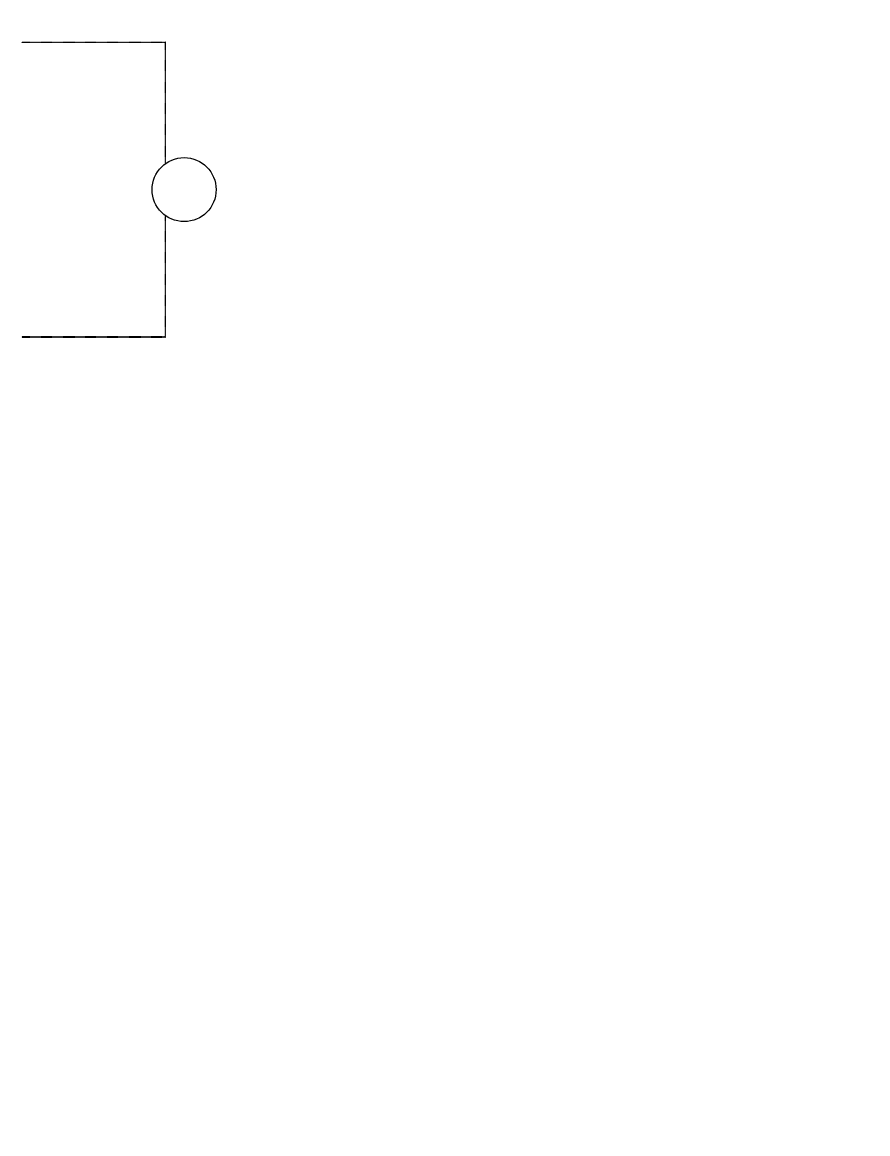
# Model space of a CAD drawing. Header units: inches. Extents: x 734146 to 834146, y 204695 to 304695.
# Drawn here: x 748669 to 753819, y 240892 to 247665 of the extents above; entities that cross this region are included whole.
import ezdxf

# ---------------------------------------------------------------- set-up
doc = ezdxf.new("R2010")
doc.units = ezdxf.units.IN
doc.header["$MEASUREMENT"] = 0

msp = doc.modelspace()

# ---------------------------------------------------------------- linework, layer by layer
for points in [[(748669.6, 247544.1), (748672.6, 247544.1), (748672.6, 247541.1), (748669.6, 247541.1)], [(748675.6, 247544.1), (748678.6, 247544.1), (748678.6, 247541.1), (748675.6, 247541.1)], [(748681.6, 247544.1), (748684.6, 247544.1), (748684.6, 247541.1), (748681.6, 247541.1)], [(748687.6, 247544.1), (748690.6, 247544.1), (748690.6, 247541.1), (748687.6, 247541.1)], [(748693.6, 247544.1), (748696.6, 247544.1), (748696.6, 247541.1), (748693.6, 247541.1)], [(748699.6, 247544.1), (748702.6, 247544.1), (748702.6, 247541.1), (748699.6, 247541.1)], [(748705.6, 247544.1), (748708.6, 247544.1), (748708.6, 247541.1), (748705.6, 247541.1)], [(748711.6, 247544.1), (748714.6, 247544.1), (748714.6, 247541.1), (748711.6, 247541.1)], [(748717.6, 247544.1), (748720.6, 247544.1), (748720.6, 247541.1), (748717.6, 247541.1)], [(748723.6, 247544.1), (748726.6, 247544.1), (748726.6, 247541.1), (748723.6, 247541.1)], [(748729.6, 247544.1), (748732.6, 247544.1), (748732.6, 247541.1), (748729.6, 247541.1)], [(748735.6, 247544.1), (748738.6, 247544.1), (748738.6, 247541.1), (748735.6, 247541.1)], [(748741.6, 247544.1), (748744.6, 247544.1), (748744.6, 247541.1), (748741.6, 247541.1)], [(748747.6, 247544.1), (748750.6, 247544.1), (748750.6, 247541.1), (748747.6, 247541.1)], [(748753.6, 247544.1), (748756.6, 247544.1), (748756.6, 247541.1), (748753.6, 247541.1)], [(748759.6, 247544.1), (748762.6, 247544.1), (748762.6, 247541.1), (748759.6, 247541.1)], [(748765.6, 247544.1), (748768.6, 247544.1), (748768.6, 247541.1), (748765.6, 247541.1)], [(748771.6, 247544.1), (748774.6, 247544.1), (748774.6, 247541.1), (748771.6, 247541.1)], [(748777.6, 247544.1), (748780.6, 247544.1), (748780.6, 247541.1), (748777.6, 247541.1)], [(748783.6, 247544.1), (748786.6, 247544.1), (748786.6, 247541.1), (748783.6, 247541.1)], [(748789.6, 247544.1), (748792.6, 247544.1), (748792.6, 247541.1), (748789.6, 247541.1)], [(748795.6, 247544.1), (748798.6, 247544.1), (748798.6, 247541.1), (748795.6, 247541.1)], [(748801.6, 247544.1), (748804.6, 247544.1), (748804.6, 247541.1), (748801.6, 247541.1)], [(748807.6, 247544.1), (748810.6, 247544.1), (748810.6, 247541.1), (748807.6, 247541.1)], [(748813.6, 247544.1), (748816.6, 247544.1), (748816.6, 247541.1), (748813.6, 247541.1)], [(748819.6, 247544.1), (748822.6, 247544.1), (748822.6, 247541.1), (748819.6, 247541.1)], [(748825.6, 247544.1), (748828.6, 247544.1), (748828.6, 247541.1), (748825.6, 247541.1)], [(748831.6, 247544.1), (748834.6, 247544.1), (748834.6, 247541.1), (748831.6, 247541.1)], [(748837.6, 247544.1), (748840.6, 247544.1), (748840.6, 247541.1), (748837.6, 247541.1)], [(748843.6, 247544.1), (748846.6, 247544.1), (748846.6, 247541.1), (748843.6, 247541.1)], [(748849.6, 247544.1), (748852.6, 247544.1), (748852.6, 247541.1), (748849.6, 247541.1)], [(748855.6, 247544.1), (748858.6, 247544.1), (748858.6, 247541.1), (748855.6, 247541.1)], [(748861.6, 247544.1), (748864.6, 247544.1), (748864.6, 247541.1), (748861.6, 247541.1)], [(748867.6, 247544.1), (748870.6, 247544.1), (748870.6, 247541.1), (748867.6, 247541.1)], [(748873.6, 247544.1), (748876.6, 247544.1), (748876.6, 247541.1), (748873.6, 247541.1)], [(748879.6, 247544.1), (748882.6, 247544.1), (748882.6, 247541.1), (748879.6, 247541.1)], [(748885.6, 247544.1), (748888.6, 247544.1), (748888.6, 247541.1), (748885.6, 247541.1)], [(748891.6, 247544.1), (748894.6, 247544.1), (748894.6, 247541.1), (748891.6, 247541.1)], [(748897.6, 247544.1), (748900.6, 247544.1), (748900.6, 247541.1), (748897.6, 247541.1)], [(748903.6, 247544.1), (748906.6, 247544.1), (748906.6, 247541.1), (748903.6, 247541.1)], [(748909.6, 247544.1), (748912.6, 247544.1), (748912.6, 247541.1), (748909.6, 247541.1)], [(748915.6, 247544.1), (748918.6, 247544.1), (748918.6, 247541.1), (748915.6, 247541.1)], [(748921.6, 247544.1), (748924.6, 247544.1), (748924.6, 247541.1), (748921.6, 247541.1)], [(748927.6, 247544.1), (748930.6, 247544.1), (748930.6, 247541.1), (748927.6, 247541.1)], [(748933.6, 247544.1), (748936.6, 247544.1), (748936.6, 247541.1), (748933.6, 247541.1)], [(748939.6, 247544.1), (748942.6, 247544.1), (748942.6, 247541.1), (748939.6, 247541.1)], [(748945.6, 247544.1), (748948.6, 247544.1), (748948.6, 247541.1), (748945.6, 247541.1)], [(748951.6, 247544.1), (748954.6, 247544.1), (748954.6, 247541.1), (748951.6, 247541.1)], [(748957.6, 247544.1), (748960.6, 247544.1), (748960.6, 247541.1), (748957.6, 247541.1)], [(748963.6, 247544.1), (748966.6, 247544.1), (748966.6, 247541.1), (748963.6, 247541.1)], [(748969.6, 247544.1), (748972.6, 247544.1), (748972.6, 247541.1), (748969.6, 247541.1)], [(748975.6, 247544.1), (748978.6, 247544.1), (748978.6, 247541.1), (748975.6, 247541.1)], [(748981.6, 247544.1), (748984.6, 247544.1), (748984.6, 247541.1), (748981.6, 247541.1)], [(748987.6, 247544.1), (748990.6, 247544.1), (748990.6, 247541.1), (748987.6, 247541.1)], [(748993.6, 247544.1), (748996.6, 247544.1), (748996.6, 247541.1), (748993.6, 247541.1)], [(748999.6, 247544.1), (749002.6, 247544.1), (749002.6, 247541.1), (748999.6, 247541.1)], [(749005.6, 247544.1), (749008.6, 247544.1), (749008.6, 247541.1), (749005.6, 247541.1)], [(749011.6, 247544.1), (749014.6, 247544.1), (749014.6, 247541.1), (749011.6, 247541.1)], [(749017.6, 247544.1), (749020.6, 247544.1), (749020.6, 247541.1), (749017.6, 247541.1)], [(749023.6, 247544.1), (749026.6, 247544.1), (749026.6, 247541.1), (749023.6, 247541.1)], [(749029.6, 247544.1), (749032.6, 247544.1), (749032.6, 247541.1), (749029.6, 247541.1)], [(749035.6, 247544.1), (749038.6, 247544.1), (749038.6, 247541.1), (749035.6, 247541.1)], [(749041.6, 247544.1), (749044.6, 247544.1), (749044.6, 247541.1), (749041.6, 247541.1)], [(749047.6, 247544.1), (749050.6, 247544.1), (749050.6, 247541.1), (749047.6, 247541.1)], [(749053.6, 247544.1), (749056.6, 247544.1), (749056.6, 247541.1), (749053.6, 247541.1)], [(749059.6, 247544.1), (749062.6, 247544.1), (749062.6, 247541.1), (749059.6, 247541.1)], [(749065.6, 247544.1), (749068.6, 247544.1), (749068.6, 247541.1), (749065.6, 247541.1)], [(749071.6, 247544.1), (749074.6, 247544.1), (749074.6, 247541.1), (749071.6, 247541.1)], [(749077.6, 247544.1), (749080.6, 247544.1), (749080.6, 247541.1), (749077.6, 247541.1)], [(749083.6, 247544.1), (749086.6, 247544.1), (749086.6, 247541.1), (749083.6, 247541.1)], [(749089.6, 247544.1), (749092.6, 247544.1), (749092.6, 247541.1), (749089.6, 247541.1)], [(749095.6, 247544.1), (749098.6, 247544.1), (749098.6, 247541.1), (749095.6, 247541.1)], [(749101.6, 247544.1), (749104.6, 247544.1), (749104.6, 247541.1), (749101.6, 247541.1)], [(749107.6, 247544.1), (749110.6, 247544.1), (749110.6, 247541.1), (749107.6, 247541.1)], [(749113.6, 247544.1), (749116.6, 247544.1), (749116.6, 247541.1), (749113.6, 247541.1)], [(749119.6, 247544.1), (749122.6, 247544.1), (749122.6, 247541.1), (749119.6, 247541.1)], [(749125.6, 247544.1), (749128.6, 247544.1), (749128.6, 247541.1), (749125.6, 247541.1)], [(749131.6, 247544.1), (749134.6, 247544.1), (749134.6, 247541.1), (749131.6, 247541.1)], [(749137.6, 247544.1), (749140.6, 247544.1), (749140.6, 247541.1), (749137.6, 247541.1)], [(749143.6, 247544.1), (749146.6, 247544.1), (749146.6, 247541.1), (749143.6, 247541.1)], [(749149.6, 247544.1), (749152.6, 247544.1), (749152.6, 247541.1), (749149.6, 247541.1)], [(749155.6, 247544.1), (749158.6, 247544.1), (749158.6, 247541.1), (749155.6, 247541.1)], [(749161.6, 247544.1), (749164.6, 247544.1), (749164.6, 247541.1), (749161.6, 247541.1)], [(749167.6, 247544.1), (749170.6, 247544.1), (749170.6, 247541.1), (749167.6, 247541.1)], [(749173.6, 247544.1), (749176.6, 247544.1), (749176.6, 247541.1), (749173.6, 247541.1)], [(749179.6, 247544.1), (749182.6, 247544.1), (749182.6, 247541.1), (749179.6, 247541.1)], [(749185.6, 247544.1), (749188.6, 247544.1), (749188.6, 247541.1), (749185.6, 247541.1)], [(749191.6, 247544.1), (749194.6, 247544.1), (749194.6, 247541.1), (749191.6, 247541.1)], [(749197.6, 247544.1), (749200.6, 247544.1), (749200.6, 247541.1), (749197.6, 247541.1)], [(749203.6, 247544.1), (749206.6, 247544.1), (749206.6, 247541.1), (749203.6, 247541.1)], [(749209.6, 247544.1), (749212.6, 247544.1), (749212.6, 247541.1), (749209.6, 247541.1)], [(749215.6, 247544.1), (749218.6, 247544.1), (749218.6, 247541.1), (749215.6, 247541.1)], [(749221.6, 247544.1), (749224.6, 247544.1), (749224.6, 247541.1), (749221.6, 247541.1)], [(749227.6, 247544.1), (749230.6, 247544.1), (749230.6, 247541.1), (749227.6, 247541.1)], [(749233.6, 247544.1), (749236.6, 247544.1), (749236.6, 247541.1), (749233.6, 247541.1)], [(749239.6, 247544.1), (749242.6, 247544.1), (749242.6, 247541.1), (749239.6, 247541.1)], [(749245.6, 247544.1), (749248.6, 247544.1), (749248.6, 247541.1), (749245.6, 247541.1)], [(749251.6, 247544.1), (749254.6, 247544.1), (749254.6, 247541.1), (749251.6, 247541.1)], [(749257.6, 247544.1), (749260.6, 247544.1), (749260.6, 247541.1), (749257.6, 247541.1)], [(749263.6, 247544.1), (749266.6, 247544.1), (749266.6, 247541.1), (749263.6, 247541.1)], [(749269.6, 247544.1), (749272.6, 247544.1), (749272.6, 247541.1), (749269.6, 247541.1)], [(749275.6, 247544.1), (749278.6, 247544.1), (749278.6, 247541.1), (749275.6, 247541.1)], [(749281.6, 247544.1), (749284.6, 247544.1), (749284.6, 247541.1), (749281.6, 247541.1)], [(749287.6, 247544.1), (749290.6, 247544.1), (749290.6, 247541.1), (749287.6, 247541.1)], [(749293.6, 247544.1), (749296.6, 247544.1), (749296.6, 247541.1), (749293.6, 247541.1)], [(749299.6, 247544.1), (749302.6, 247544.1), (749302.6, 247541.1), (749299.6, 247541.1)], [(749305.6, 247544.1), (749308.6, 247544.1), (749308.6, 247541.1), (749305.6, 247541.1)], [(749311.6, 247544.1), (749314.6, 247544.1), (749314.6, 247541.1), (749311.6, 247541.1)], [(749317.6, 247544.1), (749320.6, 247544.1), (749320.6, 247541.1), (749317.6, 247541.1)], [(749323.6, 247544.1), (749326.6, 247544.1), (749326.6, 247541.1), (749323.6, 247541.1)], [(749329.6, 247544.1), (749332.6, 247544.1), (749332.6, 247541.1), (749329.6, 247541.1)], [(749335.6, 247544.1), (749338.6, 247544.1), (749338.6, 247541.1), (749335.6, 247541.1)], [(749341.6, 247544.1), (749344.6, 247544.1), (749344.6, 247541.1), (749341.6, 247541.1)], [(749347.6, 247544.1), (749350.6, 247544.1), (749350.6, 247541.1), (749347.6, 247541.1)], [(749353.6, 247544.1), (749356.6, 247544.1), (749356.6, 247541.1), (749353.6, 247541.1)], [(749359.6, 247544.1), (749362.6, 247544.1), (749362.6, 247541.1), (749359.6, 247541.1)], [(749365.6, 247544.1), (749368.6, 247544.1), (749368.6, 247541.1), (749365.6, 247541.1)], [(749371.6, 247544.1), (749374.6, 247544.1), (749374.6, 247541.1), (749371.6, 247541.1)], [(749377.6, 247544.1), (749380.6, 247544.1), (749380.6, 247541.1), (749377.6, 247541.1)], [(749383.6, 247544.1), (749386.6, 247544.1), (749386.6, 247541.1), (749383.6, 247541.1)], [(749389.6, 247544.1), (749392.6, 247544.1), (749392.6, 247541.1), (749389.6, 247541.1)], [(749395.6, 247544.1), (749398.6, 247544.1), (749398.6, 247541.1), (749395.6, 247541.1)], [(749401.6, 247544.1), (749404.6, 247544.1), (749404.6, 247541.1), (749401.6, 247541.1)], [(749407.6, 247544.1), (749410.6, 247544.1), (749410.6, 247541.1), (749407.6, 247541.1)], [(749413.6, 247544.1), (749416.6, 247544.1), (749416.6, 247541.1), (749413.6, 247541.1)], [(749419.6, 247544.1), (749422.6, 247544.1), (749422.6, 247541.1), (749419.6, 247541.1)], [(749425.6, 247544.1), (749428.6, 247544.1), (749428.6, 247541.1), (749425.6, 247541.1)], [(749431.6, 247544.1), (749434.6, 247544.1), (749434.6, 247541.1), (749431.6, 247541.1)], [(749437.6, 247544.1), (749440.6, 247544.1), (749440.6, 247541.1), (749437.6, 247541.1)], [(749443.6, 247544.1), (749446.6, 247544.1), (749446.6, 247541.1), (749443.6, 247541.1)], [(749449.6, 247544.1), (749452.6, 247544.1), (749452.6, 247541.1), (749449.6, 247541.1)], [(749455.6, 247544.1), (749458.6, 247544.1), (749458.6, 247541.1), (749455.6, 247541.1)], [(749461.6, 247544.1), (749464.6, 247544.1), (749464.6, 247541.1), (749461.6, 247541.1)], [(749467.6, 247544.1), (749470.6, 247544.1), (749470.6, 247541.1), (749467.6, 247541.1)], [(749473.6, 247544.1), (749476.6, 247544.1), (749476.6, 247541.1), (749473.6, 247541.1)], [(749479.6, 247544.1), (749482.6, 247544.1), (749482.6, 247541.1), (749479.6, 247541.1)], [(749485.6, 247544.1), (749488.6, 247544.1), (749488.6, 247541.1), (749485.6, 247541.1)], [(749491.6, 247544.1), (749494.6, 247544.1), (749494.6, 247541.1), (749491.6, 247541.1)], [(749497.6, 247544.1), (749500.6, 247544.1), (749500.6, 247541.1), (749497.6, 247541.1)], [(749503.6, 247544.1), (749506.6, 247544.1), (749506.6, 247541.1), (749503.6, 247541.1)], [(749509.6, 247544.1), (749512.6, 247544.1), (749512.6, 247541.1), (749509.6, 247541.1)], [(749515.6, 247544.1), (749518.6, 247544.1), (749518.6, 247541.1), (749515.6, 247541.1)], [(749521.6, 247544.1), (749524.6, 247544.1), (749524.6, 247541.1), (749521.6, 247541.1)], [(749527.6, 247544.1), (749530.6, 247544.1), (749530.6, 247541.1), (749527.6, 247541.1)], [(749533.6, 247544.1), (749536.6, 247544.1), (749536.6, 247541.1), (749533.6, 247541.1)], [(749539.6, 247540.1), (749542.6, 247540.1), (749542.6, 247543.1), (749539.6, 247543.1)], [(749539.6, 247534.1), (749542.6, 247534.1), (749542.6, 247537.1), (749539.6, 247537.1)], [(749539.6, 247528.1), (749542.6, 247528.1), (749542.6, 247531.1), (749539.6, 247531.1)], [(749539.6, 247522.1), (749542.6, 247522.1), (749542.6, 247525.1), (749539.6, 247525.1)], [(749539.6, 247516.1), (749542.6, 247516.1), (749542.6, 247519.1), (749539.6, 247519.1)], [(749539.6, 247510.1), (749542.6, 247510.1), (749542.6, 247513.1), (749539.6, 247513.1)], [(749539.6, 247504.1), (749542.6, 247504.1), (749542.6, 247507.1), (749539.6, 247507.1)], [(749539.6, 247498.1), (749542.6, 247498.1), (749542.6, 247501.1), (749539.6, 247501.1)], [(749539.6, 247492.1), (749542.6, 247492.1), (749542.6, 247495.1), (749539.6, 247495.1)], [(749539.6, 247486.1), (749542.6, 247486.1), (749542.6, 247489.1), (749539.6, 247489.1)], [(749539.6, 247480.1), (749542.6, 247480.1), (749542.6, 247483.1), (749539.6, 247483.1)], [(749539.6, 247474.1), (749542.6, 247474.1), (749542.6, 247477.1), (749539.6, 247477.1)], [(749539.6, 247468.1), (749542.6, 247468.1), (749542.6, 247471.1), (749539.6, 247471.1)], [(749539.6, 247462.1), (749542.6, 247462.1), (749542.6, 247465.1), (749539.6, 247465.1)], [(749539.6, 247456.1), (749542.6, 247456.1), (749542.6, 247459.1), (749539.6, 247459.1)], [(749539.6, 247450.1), (749542.6, 247450.1), (749542.6, 247453.1), (749539.6, 247453.1)], [(749539.6, 247444.1), (749542.6, 247444.1), (749542.6, 247447.1), (749539.6, 247447.1)], [(749539.6, 247438.1), (749542.6, 247438.1), (749542.6, 247441.1), (749539.6, 247441.1)], [(749539.6, 247432.1), (749542.6, 247432.1), (749542.6, 247435.1), (749539.6, 247435.1)], [(749539.6, 247426.1), (749542.6, 247426.1), (749542.6, 247429.1), (749539.6, 247429.1)], [(749539.6, 247420.1), (749542.6, 247420.1), (749542.6, 247423.1), (749539.6, 247423.1)], [(749539.6, 247414.1), (749542.6, 247414.1), (749542.6, 247417.1), (749539.6, 247417.1)], [(749539.6, 247408.1), (749542.6, 247408.1), (749542.6, 247411.1), (749539.6, 247411.1)], [(749539.6, 247402.1), (749542.6, 247402.1), (749542.6, 247405.1), (749539.6, 247405.1)], [(749539.6, 247396.1), (749542.6, 247396.1), (749542.6, 247399.1), (749539.6, 247399.1)], [(749539.6, 247390.1), (749542.6, 247390.1), (749542.6, 247393.1), (749539.6, 247393.1)], [(749539.6, 247384.1), (749542.6, 247384.1), (749542.6, 247387.1), (749539.6, 247387.1)], [(749539.6, 247378.1), (749542.6, 247378.1), (749542.6, 247381.1), (749539.6, 247381.1)], [(749539.6, 247372.1), (749542.6, 247372.1), (749542.6, 247375.1), (749539.6, 247375.1)], [(749539.6, 247366.1), (749542.6, 247366.1), (749542.6, 247369.1), (749539.6, 247369.1)], [(749539.6, 247360.1), (749542.6, 247360.1), (749542.6, 247363.1), (749539.6, 247363.1)], [(749539.6, 247354.1), (749542.6, 247354.1), (749542.6, 247357.1), (749539.6, 247357.1)], [(749539.6, 247348.1), (749542.6, 247348.1), (749542.6, 247351.1), (749539.6, 247351.1)], [(749539.6, 247342.1), (749542.6, 247342.1), (749542.6, 247345.1), (749539.6, 247345.1)], [(749539.6, 247336.1), (749542.6, 247336.1), (749542.6, 247339.1), (749539.6, 247339.1)], [(749539.6, 247330.1), (749542.6, 247330.1), (749542.6, 247333.1), (749539.6, 247333.1)], [(749539.6, 247324.1), (749542.6, 247324.1), (749542.6, 247327.1), (749539.6, 247327.1)], [(749539.6, 247318.1), (749542.6, 247318.1), (749542.6, 247321.1), (749539.6, 247321.1)], [(749539.6, 247312.1), (749542.6, 247312.1), (749542.6, 247315.1), (749539.6, 247315.1)], [(749539.6, 247306.1), (749542.6, 247306.1), (749542.6, 247309.1), (749539.6, 247309.1)], [(749539.6, 247300.1), (749542.6, 247300.1), (749542.6, 247303.1), (749539.6, 247303.1)], [(749539.6, 247294.1), (749542.6, 247294.1), (749542.6, 247297.1), (749539.6, 247297.1)], [(749539.6, 247288.1), (749542.6, 247288.1), (749542.6, 247291.1), (749539.6, 247291.1)], [(749539.6, 247282.1), (749542.6, 247282.1), (749542.6, 247285.1), (749539.6, 247285.1)], [(749539.6, 247276.1), (749542.6, 247276.1), (749542.6, 247279.1), (749539.6, 247279.1)], [(749539.6, 247270.1), (749542.6, 247270.1), (749542.6, 247273.1), (749539.6, 247273.1)], [(749539.6, 247264.1), (749542.6, 247264.1), (749542.6, 247267.1), (749539.6, 247267.1)], [(749539.6, 247258.1), (749542.6, 247258.1), (749542.6, 247261.1), (749539.6, 247261.1)], [(749539.6, 247252.1), (749542.6, 247252.1), (749542.6, 247255.1), (749539.6, 247255.1)], [(749539.6, 247246.1), (749542.6, 247246.1), (749542.6, 247249.1), (749539.6, 247249.1)], [(749539.6, 247240.1), (749542.6, 247240.1), (749542.6, 247243.1), (749539.6, 247243.1)], [(749539.6, 247234.1), (749542.6, 247234.1), (749542.6, 247237.1), (749539.6, 247237.1)], [(749539.6, 247228.1), (749542.6, 247228.1), (749542.6, 247231.1), (749539.6, 247231.1)], [(749539.6, 247222.1), (749542.6, 247222.1), (749542.6, 247225.1), (749539.6, 247225.1)], [(749539.6, 247216.1), (749542.6, 247216.1), (749542.6, 247219.1), (749539.6, 247219.1)], [(749539.6, 247210.1), (749542.6, 247210.1), (749542.6, 247213.1), (749539.6, 247213.1)], [(749539.6, 247204.1), (749542.6, 247204.1), (749542.6, 247207.1), (749539.6, 247207.1)], [(749539.6, 247198.1), (749542.6, 247198.1), (749542.6, 247201.1), (749539.6, 247201.1)], [(749539.6, 247192.1), (749542.6, 247192.1), (749542.6, 247195.1), (749539.6, 247195.1)], [(749539.6, 247186.1), (749542.6, 247186.1), (749542.6, 247189.1), (749539.6, 247189.1)], [(749539.6, 247180.1), (749542.6, 247180.1), (749542.6, 247183.1), (749539.6, 247183.1)], [(749539.6, 247174.1), (749542.6, 247174.1), (749542.6, 247177.1), (749539.6, 247177.1)], [(749539.6, 247168.1), (749542.6, 247168.1), (749542.6, 247171.1), (749539.6, 247171.1)], [(749539.6, 247162.1), (749542.6, 247162.1), (749542.6, 247165.1), (749539.6, 247165.1)], [(749539.6, 247156.1), (749542.6, 247156.1), (749542.6, 247159.1), (749539.6, 247159.1)], [(749539.6, 247150.1), (749542.6, 247150.1), (749542.6, 247153.1), (749539.6, 247153.1)], [(749539.6, 247144.1), (749542.6, 247144.1), (749542.6, 247147.1), (749539.6, 247147.1)], [(749539.6, 247138.1), (749542.6, 247138.1), (749542.6, 247141.1), (749539.6, 247141.1)], [(749539.6, 247132.1), (749542.6, 247132.1), (749542.6, 247135.1), (749539.6, 247135.1)], [(749539.6, 247126.1), (749542.6, 247126.1), (749542.6, 247129.1), (749539.6, 247129.1)], [(749539.6, 247120.1), (749542.6, 247120.1), (749542.6, 247123.1), (749539.6, 247123.1)], [(749539.6, 247114.1), (749542.6, 247114.1), (749542.6, 247117.1), (749539.6, 247117.1)], [(749539.6, 247108.1), (749542.6, 247108.1), (749542.6, 247111.1), (749539.6, 247111.1)], [(749539.6, 247102.1), (749542.6, 247102.1), (749542.6, 247105.1), (749539.6, 247105.1)], [(749539.6, 247096.1), (749542.6, 247096.1), (749542.6, 247099.1), (749539.6, 247099.1)], [(749539.6, 247090.1), (749542.6, 247090.1), (749542.6, 247093.1), (749539.6, 247093.1)], [(749539.6, 247084.1), (749542.6, 247084.1), (749542.6, 247087.1), (749539.6, 247087.1)], [(749539.6, 247078.1), (749542.6, 247078.1), (749542.6, 247081.1), (749539.6, 247081.1)], [(749539.6, 247072.1), (749542.6, 247072.1), (749542.6, 247075.1), (749539.6, 247075.1)], [(749539.6, 247066.1), (749542.6, 247066.1), (749542.6, 247069.1), (749539.6, 247069.1)], [(749539.6, 247060.1), (749542.6, 247060.1), (749542.6, 247063.1), (749539.6, 247063.1)], [(749539.6, 247054.1), (749542.6, 247054.1), (749542.6, 247057.1), (749539.6, 247057.1)], [(749539.6, 247048.1), (749542.6, 247048.1), (749542.6, 247051.1), (749539.6, 247051.1)], [(749539.6, 247042.1), (749542.6, 247042.1), (749542.6, 247045.1), (749539.6, 247045.1)], [(749539.6, 247036.1), (749542.6, 247036.1), (749542.6, 247039.1), (749539.6, 247039.1)], [(749539.6, 247030.1), (749542.6, 247030.1), (749542.6, 247033.1), (749539.6, 247033.1)], [(749539.6, 247024.1), (749542.6, 247024.1), (749542.6, 247027.1), (749539.6, 247027.1)], [(749539.6, 247018.1), (749542.6, 247018.1), (749542.6, 247021.1), (749539.6, 247021.1)], [(749539.6, 247012.1), (749542.6, 247012.1), (749542.6, 247015.1), (749539.6, 247015.1)], [(749539.6, 247006.1), (749542.6, 247006.1), (749542.6, 247009.1), (749539.6, 247009.1)], [(749539.6, 247000.1), (749542.6, 247000.1), (749542.6, 247003.1), (749539.6, 247003.1)], [(749539.6, 246994.1), (749542.6, 246994.1), (749542.6, 246997.1), (749539.6, 246997.1)], [(749539.6, 246988.1), (749542.6, 246988.1), (749542.6, 246991.1), (749539.6, 246991.1)], [(749539.6, 246982.1), (749542.6, 246982.1), (749542.6, 246985.1), (749539.6, 246985.1)], [(749539.6, 246976.1), (749542.6, 246976.1), (749542.6, 246979.1), (749539.6, 246979.1)], [(749539.6, 246970.1), (749542.6, 246970.1), (749542.6, 246973.1), (749539.6, 246973.1)], [(749539.6, 246964.1), (749542.6, 246964.1), (749542.6, 246967.1), (749539.6, 246967.1)], [(749539.6, 246958.1), (749542.6, 246958.1), (749542.6, 246961.1), (749539.6, 246961.1)], [(749539.6, 246952.1), (749542.6, 246952.1), (749542.6, 246955.1), (749539.6, 246955.1)], [(749539.6, 246946.1), (749542.6, 246946.1), (749542.6, 246949.1), (749539.6, 246949.1)], [(749539.6, 246940.1), (749542.6, 246940.1), (749542.6, 246943.1), (749539.6, 246943.1)], [(749539.6, 246934.1), (749542.6, 246934.1), (749542.6, 246937.1), (749539.6, 246937.1)], [(749539.6, 246928.1), (749542.6, 246928.1), (749542.6, 246931.1), (749539.6, 246931.1)], [(749539.6, 246922.1), (749542.6, 246922.1), (749542.6, 246925.1), (749539.6, 246925.1)], [(749539.6, 246916.1), (749542.6, 246916.1), (749542.6, 246919.1), (749539.6, 246919.1)], [(749539.6, 246910.1), (749542.6, 246910.1), (749542.6, 246913.1), (749539.6, 246913.1)], [(749539.6, 246904.1), (749542.6, 246904.1), (749542.6, 246907.1), (749539.6, 246907.1)], [(749539.6, 246898.1), (749542.6, 246898.1), (749542.6, 246901.1), (749539.6, 246901.1)], [(749539.6, 246892.1), (749542.6, 246892.1), (749542.6, 246895.1), (749539.6, 246895.1)], [(749539.6, 246886.1), (749542.6, 246886.1), (749542.6, 246889.1), (749539.6, 246889.1)], [(749539.6, 246880.1), (749542.6, 246880.1), (749542.6, 246883.1), (749539.6, 246883.1)], [(749539.6, 246874.1), (749542.6, 246874.1), (749542.6, 246877.1), (749539.6, 246877.1)], [(749539.6, 246868.1), (749542.6, 246868.1), (749542.6, 246871.1), (749539.6, 246871.1)], [(749539.6, 246862.1), (749542.6, 246862.1), (749542.6, 246865.1), (749539.6, 246865.1)], [(749539.6, 246856.1), (749542.6, 246856.1), (749542.6, 246859.1), (749539.6, 246859.1)], [(749539.6, 246850.1), (749542.6, 246850.1), (749542.6, 246853.1), (749539.6, 246853.1)], [(749539.6, 246844.1), (749542.6, 246844.1), (749542.6, 246847.1), (749539.6, 246847.1)], [(749539.6, 246838.1), (749542.6, 246838.1), (749542.6, 246841.1), (749539.6, 246841.1)], [(749539.6, 246832.1), (749542.6, 246832.1), (749542.6, 246835.1), (749539.6, 246835.1)], [(749539.6, 246826.1), (749542.6, 246826.1), (749542.6, 246829.1), (749539.6, 246829.1)], [(749539.6, 246820.1), (749542.6, 246820.1), (749542.6, 246823.1), (749539.6, 246823.1)], [(749539.6, 246814.1), (749542.6, 246814.1), (749542.6, 246817.1), (749539.6, 246817.1)], [(749539.6, 246808.1), (749542.6, 246808.1), (749542.6, 246811.1), (749539.6, 246811.1)], [(749539.6, 246478.1), (749542.6, 246478.1), (749542.6, 246481.1), (749539.6, 246481.1)], [(749539.6, 246472.1), (749542.6, 246472.1), (749542.6, 246475.1), (749539.6, 246475.1)], [(749539.6, 246466.1), (749542.6, 246466.1), (749542.6, 246469.1), (749539.6, 246469.1)], [(749539.6, 246460.1), (749542.6, 246460.1), (749542.6, 246463.1), (749539.6, 246463.1)], [(749539.6, 246454.1), (749542.6, 246454.1), (749542.6, 246457.1), (749539.6, 246457.1)], [(749539.6, 246448.1), (749542.6, 246448.1), (749542.6, 246451.1), (749539.6, 246451.1)], [(749539.6, 246442.1), (749542.6, 246442.1), (749542.6, 246445.1), (749539.6, 246445.1)], [(749539.6, 246436.1), (749542.6, 246436.1), (749542.6, 246439.1), (749539.6, 246439.1)], [(749539.6, 246430.1), (749542.6, 246430.1), (749542.6, 246433.1), (749539.6, 246433.1)], [(749539.6, 246424.1), (749542.6, 246424.1), (749542.6, 246427.1), (749539.6, 246427.1)], [(749539.6, 246418.1), (749542.6, 246418.1), (749542.6, 246421.1), (749539.6, 246421.1)], [(749539.6, 246412.1), (749542.6, 246412.1), (749542.6, 246415.1), (749539.6, 246415.1)], [(749539.6, 246406.1), (749542.6, 246406.1), (749542.6, 246409.1), (749539.6, 246409.1)], [(749539.6, 246400.1), (749542.6, 246400.1), (749542.6, 246403.1), (749539.6, 246403.1)], [(749539.6, 246394.1), (749542.6, 246394.1), (749542.6, 246397.1), (749539.6, 246397.1)], [(749539.6, 246388.1), (749542.6, 246388.1), (749542.6, 246391.1), (749539.6, 246391.1)], [(749539.6, 246382.1), (749542.6, 246382.1), (749542.6, 246385.1), (749539.6, 246385.1)], [(749539.6, 246376.1), (749542.6, 246376.1), (749542.6, 246379.1), (749539.6, 246379.1)], [(749539.6, 246370.1), (749542.6, 246370.1), (749542.6, 246373.1), (749539.6, 246373.1)], [(749539.6, 246364.1), (749542.6, 246364.1), (749542.6, 246367.1), (749539.6, 246367.1)], [(749539.6, 246358.1), (749542.6, 246358.1), (749542.6, 246361.1), (749539.6, 246361.1)], [(749539.6, 246352.1), (749542.6, 246352.1), (749542.6, 246355.1), (749539.6, 246355.1)], [(749539.6, 246346.1), (749542.6, 246346.1), (749542.6, 246349.1), (749539.6, 246349.1)], [(749539.6, 246340.1), (749542.6, 246340.1), (749542.6, 246343.1), (749539.6, 246343.1)], [(749539.6, 246334.1), (749542.6, 246334.1), (749542.6, 246337.1), (749539.6, 246337.1)], [(749539.6, 246328.1), (749542.6, 246328.1), (749542.6, 246331.1), (749539.6, 246331.1)], [(749539.6, 246322.1), (749542.6, 246322.1), (749542.6, 246325.1), (749539.6, 246325.1)], [(749539.6, 246316.1), (749542.6, 246316.1), (749542.6, 246319.1), (749539.6, 246319.1)], [(749539.6, 246310.1), (749542.6, 246310.1), (749542.6, 246313.1), (749539.6, 246313.1)], [(749539.6, 246304.1), (749542.6, 246304.1), (749542.6, 246307.1), (749539.6, 246307.1)], [(749539.6, 246298.1), (749542.6, 246298.1), (749542.6, 246301.1), (749539.6, 246301.1)], [(749539.6, 246292.1), (749542.6, 246292.1), (749542.6, 246295.1), (749539.6, 246295.1)], [(749539.6, 246286.1), (749542.6, 246286.1), (749542.6, 246289.1), (749539.6, 246289.1)], [(749539.6, 246280.1), (749542.6, 246280.1), (749542.6, 246283.1), (749539.6, 246283.1)], [(749539.6, 246274.1), (749542.6, 246274.1), (749542.6, 246277.1), (749539.6, 246277.1)], [(749539.6, 246268.1), (749542.6, 246268.1), (749542.6, 246271.1), (749539.6, 246271.1)], [(749539.6, 246262.1), (749542.6, 246262.1), (749542.6, 246265.1), (749539.6, 246265.1)], [(749539.6, 246256.1), (749542.6, 246256.1), (749542.6, 246259.1), (749539.6, 246259.1)], [(749539.6, 246250.1), (749542.6, 246250.1), (749542.6, 246253.1), (749539.6, 246253.1)], [(749539.6, 246244.1), (749542.6, 246244.1), (749542.6, 246247.1), (749539.6, 246247.1)], [(749539.6, 246238.1), (749542.6, 246238.1), (749542.6, 246241.1), (749539.6, 246241.1)], [(749539.6, 246232.1), (749542.6, 246232.1), (749542.6, 246235.1), (749539.6, 246235.1)], [(749539.6, 246226.1), (749542.6, 246226.1), (749542.6, 246229.1), (749539.6, 246229.1)], [(749539.6, 246220.1), (749542.6, 246220.1), (749542.6, 246223.1), (749539.6, 246223.1)], [(749539.6, 246214.1), (749542.6, 246214.1), (749542.6, 246217.1), (749539.6, 246217.1)], [(749539.6, 246208.1), (749542.6, 246208.1), (749542.6, 246211.1), (749539.6, 246211.1)], [(749539.6, 246202.1), (749542.6, 246202.1), (749542.6, 246205.1), (749539.6, 246205.1)], [(749539.6, 246196.1), (749542.6, 246196.1), (749542.6, 246199.1), (749539.6, 246199.1)], [(749539.6, 246190.1), (749542.6, 246190.1), (749542.6, 246193.1), (749539.6, 246193.1)], [(749539.6, 246184.1), (749542.6, 246184.1), (749542.6, 246187.1), (749539.6, 246187.1)], [(749539.6, 246178.1), (749542.6, 246178.1), (749542.6, 246181.1), (749539.6, 246181.1)], [(749539.6, 246172.1), (749542.6, 246172.1), (749542.6, 246175.1), (749539.6, 246175.1)], [(749539.6, 246166.1), (749542.6, 246166.1), (749542.6, 246169.1), (749539.6, 246169.1)], [(749539.6, 246160.1), (749542.6, 246160.1), (749542.6, 246163.1), (749539.6, 246163.1)], [(749539.6, 246154.1), (749542.6, 246154.1), (749542.6, 246157.1), (749539.6, 246157.1)], [(749539.6, 246148.1), (749542.6, 246148.1), (749542.6, 246151.1), (749539.6, 246151.1)], [(749539.6, 246142.1), (749542.6, 246142.1), (749542.6, 246145.1), (749539.6, 246145.1)], [(749539.6, 246136.1), (749542.6, 246136.1), (749542.6, 246139.1), (749539.6, 246139.1)], [(749539.6, 246130.1), (749542.6, 246130.1), (749542.6, 246133.1), (749539.6, 246133.1)], [(749539.6, 246124.1), (749542.6, 246124.1), (749542.6, 246127.1), (749539.6, 246127.1)], [(749539.6, 246118.1), (749542.6, 246118.1), (749542.6, 246121.1), (749539.6, 246121.1)], [(749539.6, 246112.1), (749542.6, 246112.1), (749542.6, 246115.1), (749539.6, 246115.1)], [(749539.6, 246106.1), (749542.6, 246106.1), (749542.6, 246109.1), (749539.6, 246109.1)], [(749539.6, 246100.1), (749542.6, 246100.1), (749542.6, 246103.1), (749539.6, 246103.1)], [(749539.6, 246094.1), (749542.6, 246094.1), (749542.6, 246097.1), (749539.6, 246097.1)], [(749539.6, 246088.1), (749542.6, 246088.1), (749542.6, 246091.1), (749539.6, 246091.1)], [(749539.6, 246082.1), (749542.6, 246082.1), (749542.6, 246085.1), (749539.6, 246085.1)], [(749539.6, 246076.1), (749542.6, 246076.1), (749542.6, 246079.1), (749539.6, 246079.1)], [(749539.6, 246070.1), (749542.6, 246070.1), (749542.6, 246073.1), (749539.6, 246073.1)], [(749539.6, 246064.1), (749542.6, 246064.1), (749542.6, 246067.1), (749539.6, 246067.1)], [(749539.6, 246058.1), (749542.6, 246058.1), (749542.6, 246061.1), (749539.6, 246061.1)], [(749539.6, 246052.1), (749542.6, 246052.1), (749542.6, 246055.1), (749539.6, 246055.1)], [(749539.6, 246046.1), (749542.6, 246046.1), (749542.6, 246049.1), (749539.6, 246049.1)], [(749539.6, 246040.1), (749542.6, 246040.1), (749542.6, 246043.1), (749539.6, 246043.1)], [(749539.6, 246034.1), (749542.6, 246034.1), (749542.6, 246037.1), (749539.6, 246037.1)], [(749539.6, 246028.1), (749542.6, 246028.1), (749542.6, 246031.1), (749539.6, 246031.1)], [(749539.6, 246022.1), (749542.6, 246022.1), (749542.6, 246025.1), (749539.6, 246025.1)], [(749539.6, 246016.1), (749542.6, 246016.1), (749542.6, 246019.1), (749539.6, 246019.1)], [(749539.6, 246010.1), (749542.6, 246010.1), (749542.6, 246013.1), (749539.6, 246013.1)], [(749539.6, 246004.1), (749542.6, 246004.1), (749542.6, 246007.1), (749539.6, 246007.1)], [(749539.6, 245998.1), (749542.6, 245998.1), (749542.6, 246001.1), (749539.6, 246001.1)], [(749539.6, 245992.1), (749542.6, 245992.1), (749542.6, 245995.1), (749539.6, 245995.1)], [(749539.6, 245986.1), (749542.6, 245986.1), (749542.6, 245989.1), (749539.6, 245989.1)], [(749539.6, 245980.1), (749542.6, 245980.1), (749542.6, 245983.1), (749539.6, 245983.1)], [(749539.6, 245974.1), (749542.6, 245974.1), (749542.6, 245977.1), (749539.6, 245977.1)], [(749539.6, 245968.1), (749542.6, 245968.1), (749542.6, 245971.1), (749539.6, 245971.1)], [(749539.6, 245962.1), (749542.6, 245962.1), (749542.6, 245965.1), (749539.6, 245965.1)], [(749539.6, 245956.1), (749542.6, 245956.1), (749542.6, 245959.1), (749539.6, 245959.1)], [(749539.6, 245950.1), (749542.6, 245950.1), (749542.6, 245953.1), (749539.6, 245953.1)], [(749539.6, 245944.1), (749542.6, 245944.1), (749542.6, 245947.1), (749539.6, 245947.1)], [(749539.6, 245938.1), (749542.6, 245938.1), (749542.6, 245941.1), (749539.6, 245941.1)], [(749539.6, 245932.1), (749542.6, 245932.1), (749542.6, 245935.1), (749539.6, 245935.1)], [(749539.6, 245926.1), (749542.6, 245926.1), (749542.6, 245929.1), (749539.6, 245929.1)], [(749539.6, 245920.1), (749542.6, 245920.1), (749542.6, 245923.1), (749539.6, 245923.1)], [(749539.6, 245914.1), (749542.6, 245914.1), (749542.6, 245917.1), (749539.6, 245917.1)], [(749539.6, 245908.1), (749542.6, 245908.1), (749542.6, 245911.1), (749539.6, 245911.1)], [(749539.6, 245902.1), (749542.6, 245902.1), (749542.6, 245905.1), (749539.6, 245905.1)], [(749539.6, 245896.1), (749542.6, 245896.1), (749542.6, 245899.1), (749539.6, 245899.1)], [(749539.6, 245890.1), (749542.6, 245890.1), (749542.6, 245893.1), (749539.6, 245893.1)], [(749539.6, 245884.1), (749542.6, 245884.1), (749542.6, 245887.1), (749539.6, 245887.1)], [(749539.6, 245878.1), (749542.6, 245878.1), (749542.6, 245881.1), (749539.6, 245881.1)], [(749539.6, 245872.1), (749542.6, 245872.1), (749542.6, 245875.1), (749539.6, 245875.1)], [(749539.6, 245866.1), (749542.6, 245866.1), (749542.6, 245869.1), (749539.6, 245869.1)], [(749539.6, 245860.1), (749542.6, 245860.1), (749542.6, 245863.1), (749539.6, 245863.1)], [(749539.6, 245854.1), (749542.6, 245854.1), (749542.6, 245857.1), (749539.6, 245857.1)], [(749539.6, 245848.1), (749542.6, 245848.1), (749542.6, 245851.1), (749539.6, 245851.1)], [(749539.6, 245842.1), (749542.6, 245842.1), (749542.6, 245845.1), (749539.6, 245845.1)], [(749539.6, 245836.1), (749542.6, 245836.1), (749542.6, 245839.1), (749539.6, 245839.1)], [(749539.6, 245830.1), (749542.6, 245830.1), (749542.6, 245833.1), (749539.6, 245833.1)], [(749539.6, 245824.1), (749542.6, 245824.1), (749542.6, 245827.1), (749539.6, 245827.1)], [(749539.6, 245818.1), (749542.6, 245818.1), (749542.6, 245821.1), (749539.6, 245821.1)], [(749539.6, 245812.1), (749542.6, 245812.1), (749542.6, 245815.1), (749539.6, 245815.1)], [(749539.6, 245806.1), (749542.6, 245806.1), (749542.6, 245809.1), (749539.6, 245809.1)], [(748669.6, 245746.1), (748672.6, 245746.1), (748672.6, 245749.1), (748669.6, 245749.1)], [(748675.6, 245746.1), (748678.6, 245746.1), (748678.6, 245749.1), (748675.6, 245749.1)], [(748681.6, 245746.1), (748684.6, 245746.1), (748684.6, 245749.1), (748681.6, 245749.1)], [(748687.6, 245746.1), (748690.6, 245746.1), (748690.6, 245749.1), (748687.6, 245749.1)], [(748693.6, 245746.1), (748696.6, 245746.1), (748696.6, 245749.1), (748693.6, 245749.1)], [(748699.6, 245746.1), (748702.6, 245746.1), (748702.6, 245749.1), (748699.6, 245749.1)], [(748705.6, 245746.1), (748708.6, 245746.1), (748708.6, 245749.1), (748705.6, 245749.1)], [(748711.6, 245746.1), (748714.6, 245746.1), (748714.6, 245749.1), (748711.6, 245749.1)], [(748717.6, 245746.1), (748720.6, 245746.1), (748720.6, 245749.1), (748717.6, 245749.1)], [(748723.6, 245746.1), (748726.6, 245746.1), (748726.6, 245749.1), (748723.6, 245749.1)], [(748729.6, 245746.1), (748732.6, 245746.1), (748732.6, 245749.1), (748729.6, 245749.1)], [(748735.6, 245746.1), (748738.6, 245746.1), (748738.6, 245749.1), (748735.6, 245749.1)], [(748741.6, 245746.1), (748744.6, 245746.1), (748744.6, 245749.1), (748741.6, 245749.1)], [(748747.6, 245746.1), (748750.6, 245746.1), (748750.6, 245749.1), (748747.6, 245749.1)], [(748753.6, 245746.1), (748756.6, 245746.1), (748756.6, 245749.1), (748753.6, 245749.1)], [(748759.6, 245746.1), (748762.6, 245746.1), (748762.6, 245749.1), (748759.6, 245749.1)], [(748765.6, 245746.1), (748768.6, 245746.1), (748768.6, 245749.1), (748765.6, 245749.1)], [(748771.6, 245746.1), (748774.6, 245746.1), (748774.6, 245749.1), (748771.6, 245749.1)], [(748777.6, 245746.1), (748780.6, 245746.1), (748780.6, 245749.1), (748777.6, 245749.1)], [(748783.6, 245746.1), (748786.6, 245746.1), (748786.6, 245749.1), (748783.6, 245749.1)], [(748789.6, 245746.1), (748792.6, 245746.1), (748792.6, 245749.1), (748789.6, 245749.1)], [(748795.6, 245746.1), (748798.6, 245746.1), (748798.6, 245749.1), (748795.6, 245749.1)], [(748801.6, 245746.1), (748804.6, 245746.1), (748804.6, 245749.1), (748801.6, 245749.1)], [(748807.6, 245746.1), (748810.6, 245746.1), (748810.6, 245749.1), (748807.6, 245749.1)], [(748813.6, 245746.1), (748816.6, 245746.1), (748816.6, 245749.1), (748813.6, 245749.1)], [(748819.6, 245746.1), (748822.6, 245746.1), (748822.6, 245749.1), (748819.6, 245749.1)], [(748825.6, 245746.1), (748828.6, 245746.1), (748828.6, 245749.1), (748825.6, 245749.1)], [(748831.6, 245746.1), (748834.6, 245746.1), (748834.6, 245749.1), (748831.6, 245749.1)], [(748837.6, 245746.1), (748840.6, 245746.1), (748840.6, 245749.1), (748837.6, 245749.1)], [(748843.6, 245746.1), (748846.6, 245746.1), (748846.6, 245749.1), (748843.6, 245749.1)], [(748849.6, 245746.1), (748852.6, 245746.1), (748852.6, 245749.1), (748849.6, 245749.1)], [(748855.6, 245746.1), (748858.6, 245746.1), (748858.6, 245749.1), (748855.6, 245749.1)], [(748861.6, 245746.1), (748864.6, 245746.1), (748864.6, 245749.1), (748861.6, 245749.1)], [(748867.6, 245746.1), (748870.6, 245746.1), (748870.6, 245749.1), (748867.6, 245749.1)], [(748873.6, 245746.1), (748876.6, 245746.1), (748876.6, 245749.1), (748873.6, 245749.1)], [(748879.6, 245746.1), (748882.6, 245746.1), (748882.6, 245749.1), (748879.6, 245749.1)], [(748885.6, 245746.1), (748888.6, 245746.1), (748888.6, 245749.1), (748885.6, 245749.1)], [(748891.6, 245746.1), (748894.6, 245746.1), (748894.6, 245749.1), (748891.6, 245749.1)], [(748897.6, 245746.1), (748900.6, 245746.1), (748900.6, 245749.1), (748897.6, 245749.1)], [(748903.6, 245746.1), (748906.6, 245746.1), (748906.6, 245749.1), (748903.6, 245749.1)], [(748909.6, 245746.1), (748912.6, 245746.1), (748912.6, 245749.1), (748909.6, 245749.1)], [(748915.6, 245746.1), (748918.6, 245746.1), (748918.6, 245749.1), (748915.6, 245749.1)], [(748921.6, 245746.1), (748924.6, 245746.1), (748924.6, 245749.1), (748921.6, 245749.1)], [(748927.6, 245746.1), (748930.6, 245746.1), (748930.6, 245749.1), (748927.6, 245749.1)], [(748933.6, 245746.1), (748936.6, 245746.1), (748936.6, 245749.1), (748933.6, 245749.1)], [(748939.6, 245746.1), (748942.6, 245746.1), (748942.6, 245749.1), (748939.6, 245749.1)], [(748945.6, 245746.1), (748948.6, 245746.1), (748948.6, 245749.1), (748945.6, 245749.1)], [(748951.6, 245746.1), (748954.6, 245746.1), (748954.6, 245749.1), (748951.6, 245749.1)], [(748957.6, 245746.1), (748960.6, 245746.1), (748960.6, 245749.1), (748957.6, 245749.1)], [(748963.6, 245746.1), (748966.6, 245746.1), (748966.6, 245749.1), (748963.6, 245749.1)], [(748969.6, 245746.1), (748972.6, 245746.1), (748972.6, 245749.1), (748969.6, 245749.1)], [(748975.6, 245746.1), (748978.6, 245746.1), (748978.6, 245749.1), (748975.6, 245749.1)], [(748981.6, 245746.1), (748984.6, 245746.1), (748984.6, 245749.1), (748981.6, 245749.1)], [(748987.6, 245746.1), (748990.6, 245746.1), (748990.6, 245749.1), (748987.6, 245749.1)], [(748993.6, 245746.1), (748996.6, 245746.1), (748996.6, 245749.1), (748993.6, 245749.1)], [(748999.6, 245746.1), (749002.6, 245746.1), (749002.6, 245749.1), (748999.6, 245749.1)], [(749005.6, 245746.1), (749008.6, 245746.1), (749008.6, 245749.1), (749005.6, 245749.1)], [(749011.6, 245746.1), (749014.6, 245746.1), (749014.6, 245749.1), (749011.6, 245749.1)], [(749017.6, 245746.1), (749020.6, 245746.1), (749020.6, 245749.1), (749017.6, 245749.1)], [(749023.6, 245746.1), (749026.6, 245746.1), (749026.6, 245749.1), (749023.6, 245749.1)], [(749029.6, 245746.1), (749032.6, 245746.1), (749032.6, 245749.1), (749029.6, 245749.1)], [(749035.6, 245746.1), (749038.6, 245746.1), (749038.6, 245749.1), (749035.6, 245749.1)], [(749041.6, 245746.1), (749044.6, 245746.1), (749044.6, 245749.1), (749041.6, 245749.1)], [(749047.6, 245746.1), (749050.6, 245746.1), (749050.6, 245749.1), (749047.6, 245749.1)], [(749053.6, 245746.1), (749056.6, 245746.1), (749056.6, 245749.1), (749053.6, 245749.1)], [(749059.6, 245746.1), (749062.6, 245746.1), (749062.6, 245749.1), (749059.6, 245749.1)], [(749065.6, 245746.1), (749068.6, 245746.1), (749068.6, 245749.1), (749065.6, 245749.1)], [(749071.6, 245746.1), (749074.6, 245746.1), (749074.6, 245749.1), (749071.6, 245749.1)], [(749077.6, 245746.1), (749080.6, 245746.1), (749080.6, 245749.1), (749077.6, 245749.1)], [(749083.6, 245746.1), (749086.6, 245746.1), (749086.6, 245749.1), (749083.6, 245749.1)], [(749089.6, 245746.1), (749092.6, 245746.1), (749092.6, 245749.1), (749089.6, 245749.1)], [(749095.6, 245746.1), (749098.6, 245746.1), (749098.6, 245749.1), (749095.6, 245749.1)], [(749101.6, 245746.1), (749104.6, 245746.1), (749104.6, 245749.1), (749101.6, 245749.1)], [(749107.6, 245746.1), (749110.6, 245746.1), (749110.6, 245749.1), (749107.6, 245749.1)], [(749113.6, 245746.1), (749116.6, 245746.1), (749116.6, 245749.1), (749113.6, 245749.1)], [(749119.6, 245746.1), (749122.6, 245746.1), (749122.6, 245749.1), (749119.6, 245749.1)], [(749125.6, 245746.1), (749128.6, 245746.1), (749128.6, 245749.1), (749125.6, 245749.1)], [(749131.6, 245746.1), (749134.6, 245746.1), (749134.6, 245749.1), (749131.6, 245749.1)], [(749137.6, 245746.1), (749140.6, 245746.1), (749140.6, 245749.1), (749137.6, 245749.1)], [(749143.6, 245746.1), (749146.6, 245746.1), (749146.6, 245749.1), (749143.6, 245749.1)], [(749149.6, 245746.1), (749152.6, 245746.1), (749152.6, 245749.1), (749149.6, 245749.1)], [(749155.6, 245746.1), (749158.6, 245746.1), (749158.6, 245749.1), (749155.6, 245749.1)], [(749161.6, 245746.1), (749164.6, 245746.1), (749164.6, 245749.1), (749161.6, 245749.1)], [(749167.6, 245746.1), (749170.6, 245746.1), (749170.6, 245749.1), (749167.6, 245749.1)], [(749173.6, 245746.1), (749176.6, 245746.1), (749176.6, 245749.1), (749173.6, 245749.1)], [(749179.6, 245746.1), (749182.6, 245746.1), (749182.6, 245749.1), (749179.6, 245749.1)], [(749185.6, 245746.1), (749188.6, 245746.1), (749188.6, 245749.1), (749185.6, 245749.1)], [(749191.6, 245746.1), (749194.6, 245746.1), (749194.6, 245749.1), (749191.6, 245749.1)], [(749197.6, 245746.1), (749200.6, 245746.1), (749200.6, 245749.1), (749197.6, 245749.1)], [(749203.6, 245746.1), (749206.6, 245746.1), (749206.6, 245749.1), (749203.6, 245749.1)], [(749209.6, 245746.1), (749212.6, 245746.1), (749212.6, 245749.1), (749209.6, 245749.1)], [(749215.6, 245746.1), (749218.6, 245746.1), (749218.6, 245749.1), (749215.6, 245749.1)], [(749221.6, 245746.1), (749224.6, 245746.1), (749224.6, 245749.1), (749221.6, 245749.1)], [(749227.6, 245746.1), (749230.6, 245746.1), (749230.6, 245749.1), (749227.6, 245749.1)], [(749233.6, 245746.1), (749236.6, 245746.1), (749236.6, 245749.1), (749233.6, 245749.1)], [(749239.6, 245746.1), (749242.6, 245746.1), (749242.6, 245749.1), (749239.6, 245749.1)], [(749245.6, 245746.1), (749248.6, 245746.1), (749248.6, 245749.1), (749245.6, 245749.1)], [(749251.6, 245746.1), (749254.6, 245746.1), (749254.6, 245749.1), (749251.6, 245749.1)], [(749257.6, 245746.1), (749260.6, 245746.1), (749260.6, 245749.1), (749257.6, 245749.1)], [(749263.6, 245746.1), (749266.6, 245746.1), (749266.6, 245749.1), (749263.6, 245749.1)], [(749269.6, 245746.1), (749272.6, 245746.1), (749272.6, 245749.1), (749269.6, 245749.1)], [(749275.6, 245746.1), (749278.6, 245746.1), (749278.6, 245749.1), (749275.6, 245749.1)], [(749281.6, 245746.1), (749284.6, 245746.1), (749284.6, 245749.1), (749281.6, 245749.1)], [(749287.6, 245746.1), (749290.6, 245746.1), (749290.6, 245749.1), (749287.6, 245749.1)], [(749293.6, 245746.1), (749296.6, 245746.1), (749296.6, 245749.1), (749293.6, 245749.1)], [(749299.6, 245746.1), (749302.6, 245746.1), (749302.6, 245749.1), (749299.6, 245749.1)], [(749305.6, 245746.1), (749308.6, 245746.1), (749308.6, 245749.1), (749305.6, 245749.1)], [(749311.6, 245746.1), (749314.6, 245746.1), (749314.6, 245749.1), (749311.6, 245749.1)], [(749317.6, 245746.1), (749320.6, 245746.1), (749320.6, 245749.1), (749317.6, 245749.1)], [(749323.6, 245746.1), (749326.6, 245746.1), (749326.6, 245749.1), (749323.6, 245749.1)], [(749329.6, 245746.1), (749332.6, 245746.1), (749332.6, 245749.1), (749329.6, 245749.1)], [(749335.6, 245746.1), (749338.6, 245746.1), (749338.6, 245749.1), (749335.6, 245749.1)], [(749341.6, 245746.1), (749344.6, 245746.1), (749344.6, 245749.1), (749341.6, 245749.1)], [(749347.6, 245746.1), (749350.6, 245746.1), (749350.6, 245749.1), (749347.6, 245749.1)], [(749353.6, 245746.1), (749356.6, 245746.1), (749356.6, 245749.1), (749353.6, 245749.1)], [(749359.6, 245746.1), (749362.6, 245746.1), (749362.6, 245749.1), (749359.6, 245749.1)], [(749365.6, 245746.1), (749368.6, 245746.1), (749368.6, 245749.1), (749365.6, 245749.1)], [(749371.6, 245746.1), (749374.6, 245746.1), (749374.6, 245749.1), (749371.6, 245749.1)], [(749377.6, 245746.1), (749380.6, 245746.1), (749380.6, 245749.1), (749377.6, 245749.1)], [(749383.6, 245746.1), (749386.6, 245746.1), (749386.6, 245749.1), (749383.6, 245749.1)], [(749389.6, 245746.1), (749392.6, 245746.1), (749392.6, 245749.1), (749389.6, 245749.1)], [(749395.6, 245746.1), (749398.6, 245746.1), (749398.6, 245749.1), (749395.6, 245749.1)], [(749401.6, 245746.1), (749404.6, 245746.1), (749404.6, 245749.1), (749401.6, 245749.1)], [(749407.6, 245746.1), (749410.6, 245746.1), (749410.6, 245749.1), (749407.6, 245749.1)], [(749413.6, 245746.1), (749416.6, 245746.1), (749416.6, 245749.1), (749413.6, 245749.1)], [(749419.6, 245746.1), (749422.6, 245746.1), (749422.6, 245749.1), (749419.6, 245749.1)], [(749425.6, 245746.1), (749428.6, 245746.1), (749428.6, 245749.1), (749425.6, 245749.1)], [(749431.6, 245746.1), (749434.6, 245746.1), (749434.6, 245749.1), (749431.6, 245749.1)], [(749437.6, 245746.1), (749440.6, 245746.1), (749440.6, 245749.1), (749437.6, 245749.1)], [(749443.6, 245746.1), (749446.6, 245746.1), (749446.6, 245749.1), (749443.6, 245749.1)], [(749449.6, 245746.1), (749452.6, 245746.1), (749452.6, 245749.1), (749449.6, 245749.1)], [(749455.6, 245746.1), (749458.6, 245746.1), (749458.6, 245749.1), (749455.6, 245749.1)], [(749461.6, 245746.1), (749464.6, 245746.1), (749464.6, 245749.1), (749461.6, 245749.1)], [(749467.6, 245746.1), (749470.6, 245746.1), (749470.6, 245749.1), (749467.6, 245749.1)], [(749473.6, 245746.1), (749476.6, 245746.1), (749476.6, 245749.1), (749473.6, 245749.1)], [(749479.6, 245746.1), (749482.6, 245746.1), (749482.6, 245749.1), (749479.6, 245749.1)], [(749485.6, 245746.1), (749488.6, 245746.1), (749488.6, 245749.1), (749485.6, 245749.1)], [(749491.6, 245746.1), (749494.6, 245746.1), (749494.6, 245749.1), (749491.6, 245749.1)], [(749497.6, 245746.1), (749500.6, 245746.1), (749500.6, 245749.1), (749497.6, 245749.1)], [(749503.6, 245746.1), (749506.6, 245746.1), (749506.6, 245749.1), (749503.6, 245749.1)], [(749509.6, 245746.1), (749512.6, 245746.1), (749512.6, 245749.1), (749509.6, 245749.1)], [(749515.6, 245746.1), (749518.6, 245746.1), (749518.6, 245749.1), (749515.6, 245749.1)], [(749521.6, 245746.1), (749524.6, 245746.1), (749524.6, 245749.1), (749521.6, 245749.1)], [(749527.6, 245746.1), (749530.6, 245746.1), (749530.6, 245749.1), (749527.6, 245749.1)], [(749533.6, 245746.1), (749536.6, 245746.1), (749536.6, 245749.1), (749533.6, 245749.1)], [(749539.6, 245800.1), (749542.6, 245800.1), (749542.6, 245803.1), (749539.6, 245803.1)], [(749539.6, 245794.1), (749542.6, 245794.1), (749542.6, 245797.1), (749539.6, 245797.1)], [(749539.6, 245788.1), (749542.6, 245788.1), (749542.6, 245791.1), (749539.6, 245791.1)], [(749539.6, 245782.1), (749542.6, 245782.1), (749542.6, 245785.1), (749539.6, 245785.1)], [(749539.6, 245776.1), (749542.6, 245776.1), (749542.6, 245779.1), (749539.6, 245779.1)], [(749539.6, 245770.1), (749542.6, 245770.1), (749542.6, 245773.1), (749539.6, 245773.1)], [(749539.6, 245764.1), (749542.6, 245764.1), (749542.6, 245767.1), (749539.6, 245767.1)], [(749539.6, 245758.1), (749542.6, 245758.1), (749542.6, 245761.1), (749539.6, 245761.1)], [(749539.6, 245752.1), (749542.6, 245752.1), (749542.6, 245755.1), (749539.6, 245755.1)], [(749539.6, 245746.1), (749542.6, 245746.1), (749542.6, 245749.1), (749539.6, 245749.1)]]:
    msp.add_lwpolyline(points, close=True)
for centre, radius in [((784146.5, 254695.1), 50000), ((749655.5, 246645.1), 195)]:
    msp.add_circle(centre, radius)

doc.saveas('drawing.dxf')
